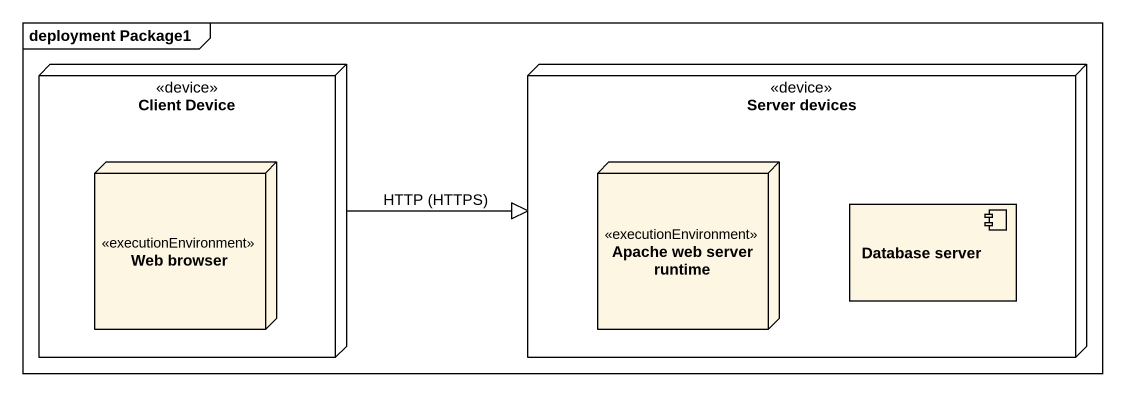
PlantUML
@startuml
mainframe deployment Package1
node "Client Device" as Client_Device <<device>> {
  node "Web browser" as Web_browser <<executionEnvironment>>
}
node "Server devices" as Server_devices <<device>> {
  node "Apache web server runtime" as Apache_web_server_runtime <<executionEnvironment>>
  component "Database server" as Database_server
}
Client_Device -right-|> Server_devices : HTTP (HTTPS)
@enduml
